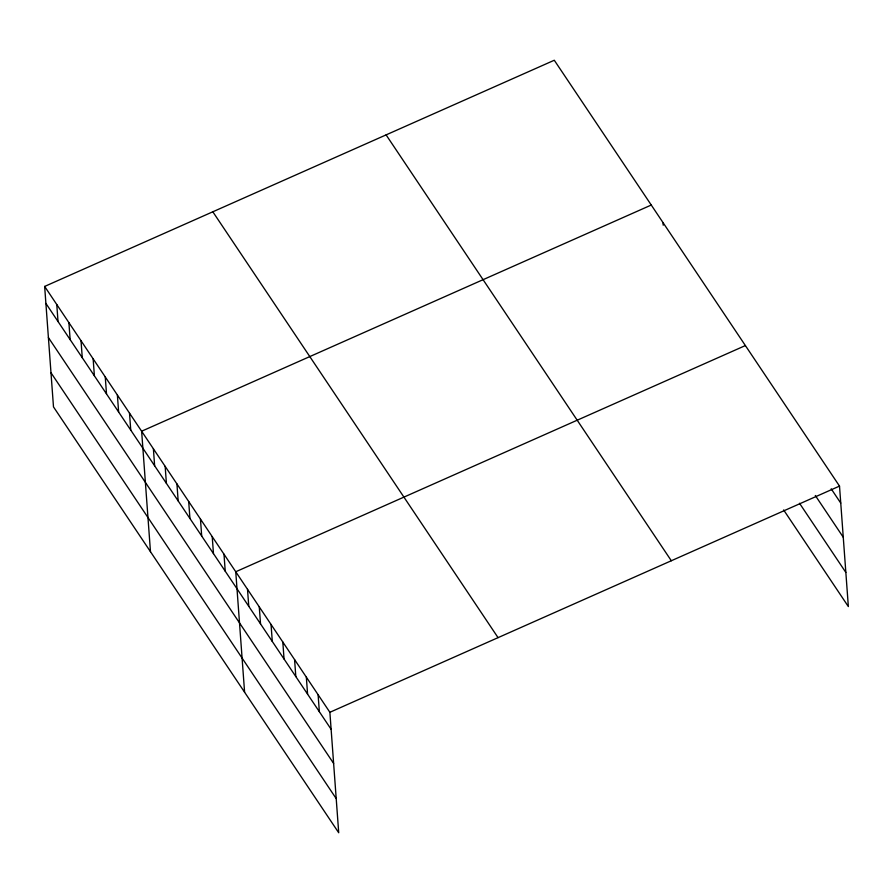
<?xml version="1.0" encoding="UTF-8"?>
<svg xmlns="http://www.w3.org/2000/svg" width="893" height="893" viewBox="0 0 893 893"><rect width="100%" height="100%" fill="white"/><g stroke="black" fill="none" stroke-linecap="round" stroke-linejoin="round"><path stroke-width="1.34" d="M44.65 286.43L329.874 712.29L338.715 832.756L53.491 406.895L44.65 286.43L554.285 60.244L839.509 486.105L848.35 606.57L783.641 509.948M651.254 205.044L141.63 431.219L150.471 551.684M745.376 345.569L235.752 571.754L244.593 692.22M329.874 712.29L839.509 486.105M831.193 488.817L840.748 503.094M815.32 495.515L843.26 537.24M799.514 503.25L845.838 572.424M386.1 134.888L671.324 560.748M212.824 211.786L498.048 637.647M45.9 303.419L331.113 729.28M48.401 337.565L333.625 763.426M50.99 372.749L336.214 798.61M663.019 222.603L663.22 225.215M318.109 694.721L319.348 711.71M306.344 677.162L307.583 694.14M294.578 659.592L295.817 676.581M282.813 642.022L284.052 659.012M271.048 624.453L272.287 641.442M259.283 606.894L260.522 623.883M247.517 589.324L248.756 606.314M223.987 554.196L225.226 571.174M212.221 536.626L213.46 553.615M200.456 519.056L201.695 536.046M188.691 501.486L189.93 518.476M176.926 483.928L178.165 500.917M165.16 466.358L166.399 483.347M153.395 448.788L154.634 465.778M129.507 413.124L130.746 430.113M117.385 395.03L118.624 412.019M105.262 376.924L106.501 393.913M93.14 358.83L94.39 375.819M81.017 340.724L82.268 357.713M68.895 322.63L70.145 339.619M56.772 304.535L58.023 321.513"/></g></svg>
